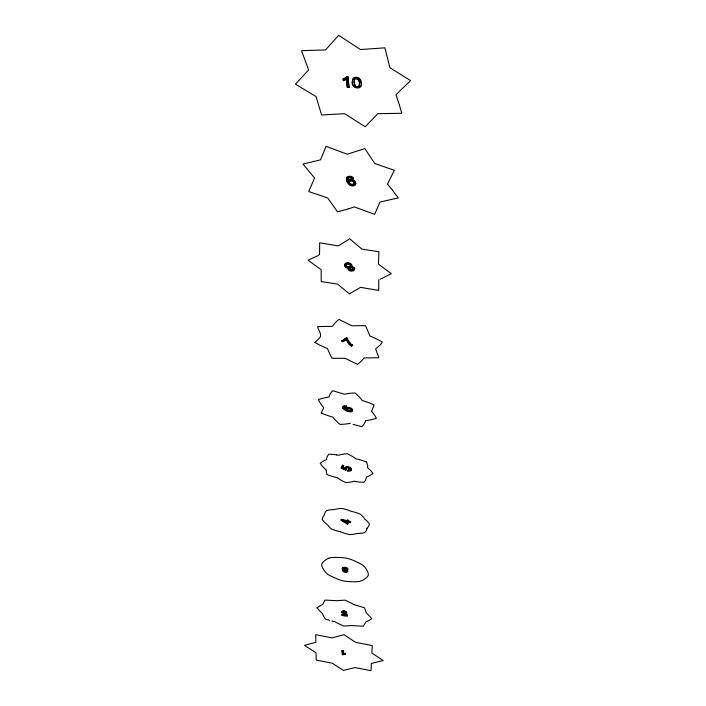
<?xml version="1.0" encoding="UTF-8"?>
<svg xmlns="http://www.w3.org/2000/svg" width="706" height="706" viewBox="0 0 706 706"><rect width="100%" height="100%" fill="white"/><g stroke="black" fill="none" stroke-linecap="round" stroke-linejoin="round"><path stroke-width="1.06" d="M343.178 614.317A4.148 1.889 13.4 0 1 343.893 614.043C350.185 614.141 343.813 609.199 342.675 612.446L341.616 612.217C343.672 607.848 350.732 614.67 343.76 614.564A4.148 1.889 13.4 0 0 343.063 614.838L343.195 614.326L347.308 615.005L347.228 616.003C342.331 616.55 339.674 614.273 343.813 613.426A14.385 6.592 13.6 0 0 345.481 612.94L345.781 611.952L343.637 611.325M341.616 612.217L342.834 611.396M341.739 611.696L342.798 611.925M341.254 519.863L347.255 521.284L343.09 520.313L342.957 520.869L347.864 523.578L347.731 524.126L341.157 520.331L341.386 519.307L348.429 520.896M347.731 524.126L348.57 520.34L347.529 520.093L346.814 523.322L341.289 519.784M348.57 520.34L348.173 522.105L350.388 522.625L350.644 521.505L348.429 520.975M342.154 650.5L342.357 654.727L343.107 654.33L342.481 654.224L342.154 650.5L343.142 650.667L343.275 654.074A6.23 2.7 13.2 0 1 345.199 653.88M345.305 653.359L345.225 654.303L345.305 653.359A6.23 2.7 13.2 0 0 343.39 653.571M343.275 654.074L343.142 650.667M342.357 654.727L342.481 654.224M347.308 615.005L347.228 616.003M345.799 569.495L345.552 570.474C345.305 567.845 341.042 569.186 345.666 570.033M346.708 569.389C346.672 565.162 338.589 569.442 343.84 569.433C338.836 567.042 348.446 565.885 347.767 569.513L343.372 568.127L345.816 567.977L347.767 569.513M347.776 571.03C346.39 572.822 345.375 570.677 347.776 571.03C347.078 574.455 339.63 570.439 343.84 569.433M350.644 521.505L350.511 522.052L348.296 521.531L350.52 522.078L350.388 522.625M347.529 520.093L347.131 521.858L342.957 520.869M346.69 523.887L346.946 522.767L343.09 520.313M341.157 520.331L341.386 519.307M347.881 470.373L347.74 470.937C347.996 469.455 353.185 469.702 348.623 467.628C346.575 466.719 345.305 468.096 346.24 469.684L345.808 470.187L341.21 468.149L342.613 465.201L343.725 465.563L342.569 468.043L344.969 469.128C344.069 465.651 349.302 466.348 350.864 468.069M348.102 469.719C355.118 472.005 344.034 464.354 346.24 469.684M345.808 470.187L346.381 469.119M358.992 86.547L359.46 84.42M341.21 468.149L342.613 465.201M342.569 468.043L343.725 465.563M344.784 407.115C341.527 407.194 346.187 411.245 346.293 409.418A2.903 1.633 14.2 0 1 345.975 408.73A3.045 1.703 14.2 0 1 346.275 407.874L346.602 407.627A2.806 1.571 14.3 0 1 347.484 407.344A3.318 1.862 14.2 0 1 348.049 407.3A3.098 1.739 14.2 0 1 349.285 407.441L350.564 407.891A3.998 2.242 14.2 0 1 352.109 408.942L352.223 409.074A3.053 1.712 14.2 0 1 352.347 410.645L351.623 411.174A3.115 1.747 14.2 0 1 350.776 411.386L346.275 410.292L342.701 407.591A3.027 1.694 14.3 0 1 342.666 406.974L343.645 405.985A2.639 1.483 14.3 0 1 345.481 405.853L346.567 406.153L345.949 407.344A2.533 1.421 14.3 0 0 344.775 407.097M345.949 407.344L346.567 406.153M351.332 346.249L352.382 345.11L351.332 346.249A16.123 9.646 14.4 0 1 346.469 339.727M342.86 341.775L346.478 339.118L342.86 341.775L341.836 341.086L346.575 337.759L347.396 338.315A17.879 10.714 14.3 0 0 350.432 343.292M350.273 343.901A17.888 10.714 14.3 0 1 347.211 338.924L347.396 338.315M341.836 341.086L346.575 337.759M351.129 267.195C355.197 262.685 342.322 260.593 345.11 266.021C346.275 267.821 349.673 266.674 348.058 269.065C348.711 270.945 351.261 271.501 352.991 270.928C355.33 270.548 354.421 267.636 352.541 267.371C350.044 267.795 353.097 265.35 350.688 264.353C345.772 260.011 341.527 268.368 348.535 268.042M348.199 181.292C346.011 176.624 350.926 177.93 353.185 178.689L353.362 178.044L352.32 176.985A3.115 2.118 16.4 0 0 350.335 176.244L348.164 176.429A3.874 2.63 16.4 0 0 346.672 177.577L346.937 180.665A19.591 13.326 15.9 0 0 347.52 181.866L349.505 184.248M351.103 185.025A4.077 2.762 16.3 0 0 353.371 185.237L354.403 184.998A3.601 2.436 16.3 0 0 355.171 184.54A3.98 2.692 16.3 0 0 355.674 183.878A3.812 2.577 16.3 0 0 355.833 183.083L354.659 180.71A3.707 2.506 16.3 0 0 353.459 179.88A3.927 2.656 16.3 0 0 352.771 179.598A3.398 2.303 16.3 0 0 351.359 179.35A3.927 2.656 16.3 0 0 350.441 179.412A3.468 2.347 16.3 0 0 349.232 179.889A3.601 2.436 16.3 0 0 348.49 180.86L348.305 181.486A3.601 2.436 16.3 0 1 349.055 180.533A3.468 2.347 16.3 0 1 350.264 180.048A3.927 2.656 16.3 0 1 351.182 179.986A3.398 2.303 16.3 0 1 352.585 180.242A3.927 2.656 16.3 0 1 353.282 180.524A3.707 2.506 16.3 0 1 354.483 181.354L355.656 183.728A3.812 2.577 16.3 0 1 355.497 184.522A3.98 2.692 16.3 0 1 354.994 185.184A3.601 2.436 16.3 0 1 354.218 185.634L353.194 185.881A4.077 2.762 16.3 0 1 350.917 185.66A3.989 2.692 16.3 0 1 349.329 184.884L347.343 182.501A19.591 13.326 15.9 0 1 346.761 181.31L346.496 178.212A3.874 2.63 16.4 0 1 347.987 177.065L350.15 176.879A3.115 2.118 16.4 0 1 352.144 177.621L353.185 178.689M351.879 178.945C351.87 175.459 345.755 177.577 348.385 180.648M321.265 412.948L323.542 408.174L323.216 406.991A46.931 26.651 14 0 1 318.353 399.57A54.477 30.067 14 0 1 328.908 397.09A42.342 23.916 13.7 0 1 332.623 390.753A41.213 22.927 14.7 0 1 333.806 391.018L344.378 394.213A43.948 24.551 13.7 0 1 355.074 392.995A55.112 30.746 15.1 0 1 362.346 400.629A41.619 23.104 14 0 1 374.092 404.882A41.919 23.722 14.7 0 1 373.977 405.562L371.48 411.307A43.64 24.207 14.5 0 1 376.377 418.314A56.409 32.229 14.6 0 1 365.682 420.67M347.308 87.306L346.549 78.71L347.308 87.306L348.914 87.438L349.108 86.776L347.89 76.566L346.849 76.486L346.655 77.139L347.696 77.219L347.89 76.566M343.301 80.625L343.354 78.763L343.301 80.625A10.352 7.537 18.7 0 0 346.346 79.363M346.575 571.322L347.652 571.569M346.699 570.792C345.772 571.886 341.589 569.945 345.084 571.657C347.908 572.628 340.186 570.439 343.716 569.963M354.659 78.957L354.227 81.075A20.439 14.914 17 0 0 354.597 83.873L355.445 85.611M354.465 79.619L354.033 81.728A20.448 14.914 17 0 0 354.412 84.526L355.25 86.264M359.177 85.894L359.645 83.767A21.101 15.285 18.5 0 0 359.283 80.969L358.436 79.222A2.356 1.712 17.8 0 0 354.527 78.887M409.356 81.799L395.969 94.745L399.172 104.356M409.427 81.719L410.557 80.59L389.897 67.732L384.92 47.831L360.492 49.552L338.633 35.3L325.501 49.967L301.524 50.655L308.637 70L295.443 84.138L316.014 96.563L321.609 114.981L344.581 113.684L365.258 126.753L377.878 113.675L401.846 113.295L399.34 104.894M348.702 267.415C346.981 274.069 360.89 268.359 351.297 266.568M381.54 278.667L391.292 273.681L378.442 264.088L378.937 251.742L362.054 249.2L349.699 238.787L338.236 245.882L319.668 242.802L319.536 254.31L318.009 255.66L308.081 260.205L321.142 269.71L321.221 281.57L337.468 284.068L349.426 293.828L360.563 287.36L378.672 290.413L378.743 279.682M380.666 278.985L380.146 279.179M348.835 208.747L354.341 206.911L374.621 214.377L379.978 202.004L398.308 197.936L392.271 189.896M348.429 208.87L337.574 211.879L327.734 198.007L308.716 191.538L314.585 178.036L303.042 164.083L320.55 159.838L326.066 146.336L347.228 154.226L364.861 148.595L374.798 163.545L394.372 170.27L387.462 184.142L392.006 189.561M343.698 613.946L341.686 615.067M352.056 178.309L353.362 178.044M350.988 534.521L349.611 534.557A23.404 11.773 13.6 0 1 340.469 531.759M350.988 534.521A22.53 11.322 13.8 0 0 357.148 533.462L358.683 533.454M347.502 86.653L349.108 86.776M346.831 568.851L347.899 568.974M341.81 614.564L347.343 615.482M342.031 651.003L343.019 651.17M336.656 454.867L338.642 455.264A28.77 15.285 13.7 0 1 347.246 453.746A32.785 17.359 14.3 0 1 356.071 458.9A29.255 15.461 13.8 0 1 366.458 462.042M349.161 408.165C340.963 409.621 357.651 413.019 349.135 408.033A3.106 1.739 14.2 0 0 347.899 407.891A3.318 1.862 14.2 0 0 347.334 407.927A2.806 1.571 14.3 0 0 346.452 408.218L346.134 408.465A3.045 1.703 14.2 0 0 345.834 409.321A2.903 1.633 14.2 0 0 346.152 410.01L346.24 410.124M354.05 604.627L364.472 607.778L366.396 613.082L367.773 614.317A50.4 22.724 13.7 0 1 369.547 616.091L371.709 618.685M333.25 621.289L334.856 621.704A46.243 21.251 13.1 0 0 343.707 625.993L348.235 625.807A51.45 23.677 13.8 0 0 351.217 625.525L363.361 626.213L365.937 621.862A46.252 21.295 13.7 0 0 371.727 618.685M332.844 621.183L331.838 620.918M329.684 620.318L328.802 620.071M328.219 619.903C323.286 619.842 324.116 614.617 321.151 612.243A51.662 23.836 13.1 0 1 319.324 610.478L317.047 607.875M353.062 424.35L360.678 426.442A41.945 23.757 13.9 0 0 361.816 426.689A41.848 23.351 14.8 0 0 365.673 420.679M349.452 408.112L350.423 408.474A3.998 2.242 14.2 0 1 351.967 409.533L352.073 409.656A3.053 1.712 14.2 0 1 352.197 411.236L351.473 411.757A3.124 1.747 14.2 0 1 350.626 411.977L346.125 410.883L342.551 408.183A3.027 1.694 14.3 0 1 342.516 407.565L343.495 406.577A2.639 1.483 14.3 0 1 345.331 406.444L346.417 406.744M342.472 465.766L343.584 466.128M341.351 467.584L345.949 469.622M342.71 467.469L345.11 468.555M346.39 409.542C345.005 409.33 342.216 406.771 344.934 406.524A2.533 1.421 14.3 0 1 346.09 406.771M315.008 342.463C320.542 336.709 322.721 337.627 318.071 328.352A63.893 38.645 13.9 0 1 317.691 326.604L332.482 326.304L332.826 325.801A64.44 38.486 13.5 0 1 338.977 319.421L351.994 325.793L363.052 325.678A59.004 34.718 13.9 0 1 365.637 325.828L369.882 335.932L370.756 336.294A62.834 36.597 14.6 0 1 382.352 342.092L380.207 345.066L375.557 348.923L378.345 356.124A58.854 34.497 15.3 0 1 378.743 357.739L364.04 357.933L363.696 358.401A64.184 38.089 15.9 0 1 357.545 364.358L344.96 358.286L334.282 358.321A60.557 36.509 15.6 0 1 331.802 358.163L327.39 348.499L326.525 348.146A65.808 40.127 14.9 0 1 315 342.463M341.995 340.486L343.019 341.166M346.417 338.368L347.237 338.924M326.278 470.24L325.545 469.322A31.038 16.573 13.9 0 1 320.295 463.383M322.342 519.572L322.88 520.375A23.933 12.064 13.8 0 0 327.107 524.505L328.087 525.335A19.9 9.981 13.7 0 0 331.388 528.962L333.117 529.659A23.474 11.825 13.8 0 0 340.46 531.759M344.969 469.128C344.281 466.11 349.479 467.178 350.723 468.643A3.265 1.739 13.9 0 1 350.891 470.664A3.265 1.739 13.9 0 1 347.723 470.99M347.696 77.219L348.914 87.438M342.675 612.446C343.045 610.893 347.123 612.499 345.41 613.417A14.394 6.592 13.6 0 1 343.672 613.929M321.256 412.957A42.581 24.172 14.6 0 0 332.8 417.105A55.765 31.496 13.5 0 0 339.974 424.385A44.39 25.037 14.9 0 0 350.352 423.3M326.366 470.311A28.646 15.117 13.8 0 0 326.984 474.564A29.493 15.717 14.2 0 0 337.159 477.644M337.186 477.644A32.944 17.526 13.7 0 0 345.79 482.595A28.717 15.232 14.2 0 0 354.2 481.192L356.186 481.607A29.131 15.532 13.8 0 0 363.917 482.269A29.228 15.435 14.1 0 0 366.361 477.088A33.094 17.694 14.1 0 0 372.821 473.408M372.839 473.391A28.575 15.073 13.9 0 0 367.561 467.751L367.702 466.648A29.122 15.523 14.2 0 0 366.485 462.051M336.656 454.885A28.867 15.25 14.1 0 0 328.802 454.232A29.528 15.753 13.8 0 0 326.534 459.606M320.295 463.365A32.635 17.2 13.9 0 1 326.534 459.624M358.674 533.445A21.312 10.74 13.6 0 0 364.596 532.615L365.364 531.856A23.404 11.746 13.7 0 0 366.961 528.273M366.943 528.264A23.457 11.834 13.7 0 0 369.335 523.826L368.797 523.04A22.53 11.322 13.7 0 0 364.578 518.945L364.04 518.027A21.348 10.775 13.8 0 0 360.369 514.206L358.613 513.483A23.457 11.799 13.6 0 0 351.103 511.329A23.404 11.781 13.8 0 0 341.73 508.435L340.327 508.505A22.618 11.402 13.7 0 0 334.07 509.653L332.526 509.661A21.268 10.696 13.8 0 0 326.596 510.57L325.863 511.365A23.527 11.87 13.7 0 0 324.425 515.036A23.342 11.72 13.7 0 0 322.28 519.519M354.05 604.636A45.449 20.562 13.7 0 0 344.978 600.179L340.336 600.409A50.611 22.874 13 0 0 337.291 600.718L324.954 600.091L322.571 604.618A45.44 20.527 13.2 0 0 317.038 607.875M359.107 86.617A2.427 1.765 17.7 0 1 355.144 86.317M359.442 84.42A21.109 15.285 18.5 0 0 359.089 81.622L358.242 79.875A2.356 1.712 17.8 0 0 354.333 79.549M359.301 85.956A2.427 1.765 17.7 0 1 355.339 85.655M346.54 78.71A10.352 7.545 18.7 0 1 343.478 79.937M346.928 76.53A8.384 6.107 18.7 0 1 343.284 78.648M346.734 77.192A8.384 6.107 18.7 0 1 343.09 79.301M351.12 185.06A3.98 2.692 16.3 0 1 349.532 184.284M351.526 345.622A16.114 9.646 14.4 0 1 346.628 339.127M352.391 345.11A14.852 8.887 14.4 0 1 350.344 343.319M352.232 345.719A14.852 8.887 14.4 0 1 350.185 343.928M350.785 468.087A3.265 1.739 13.9 0 1 351.032 470.09A3.265 1.739 13.9 0 1 347.864 470.417M345.375 570.439A2.277 1.085 13.5 0 0 344.149 570.386L344.281 569.857A2.268 1.085 13.5 0 1 345.508 569.901M343.063 654.312A5.048 2.189 13.2 0 1 345.384 653.844M342.948 654.815A5.048 2.189 13.2 0 1 345.26 654.356M352.373 81.314C350.194 89.23 364.04 90.809 360.845 82.196C360.792 77.554 352.285 75.807 352.373 81.314M352.568 80.66C350.414 88.727 364.393 90.05 361.004 81.384C360.81 76.83 352.47 75.233 352.568 80.66M371.374 663.481L371.029 670.7L354.924 667.585L343.487 670.426L332.208 663.181L316.173 660.075L316.05 652.803L304.48 645.372L315.864 642.292L315.732 634.703L332.226 637.871L343.998 634.685L355.639 642.363L372.238 645.549L371.877 653.068L383.208 660.542L371.374 663.481M346.796 409.445C351.323 415.393 353.256 406.224 346.796 409.445M328.917 558.208L328.846 558.225A25.981 12.434 13.5 0 0 324.936 560.529A24.525 11.72 13.5 0 0 321.698 564.288A24.904 11.923 13.5 0 0 323.419 569.248A24.525 11.728 13.5 0 0 327.187 573.828L328.14 574.578A27.393 13.14 13.5 0 0 334.141 577.596A24.551 11.755 13.5 0 0 342.701 580.8A24.886 11.914 13.6 0 0 351.923 581.709A25.266 12.099 13.5 0 0 359.883 581.356L360.881 581.029A25.963 12.426 13.6 0 0 364.878 578.823A24.569 11.764 13.6 0 0 368.311 575.152A24.851 11.878 13.6 0 0 366.802 570.192A25.239 12.081 13.6 0 0 363.14 565.471L362.099 564.774A25.928 12.39 13.5 0 0 356.098 561.658A24.534 11.737 13.6 0 0 347.343 558.358A24.869 11.896 13.5 0 0 337.9 557.458A25.204 12.046 13.6 0 0 329.843 557.881L328.978 558.181M342.94 611.387L343.566 611.325L342.94 611.387M349.761 184.081A2.762 1.871 16.3 0 0 354.253 183.842A2.762 1.871 16.3 0 0 350.873 181.045A2.762 1.871 16.3 0 0 349.761 184.081M349.938 183.436A2.762 1.871 16.3 0 0 354.43 183.207A2.762 1.871 16.3 0 0 351.058 180.401A2.762 1.871 16.3 0 0 349.938 183.436M346.531 266.709A2.427 1.536 15.4 0 0 350.423 266.444A2.427 1.536 15.4 0 0 347.326 264.159A2.427 1.536 15.4 0 0 346.531 266.709M346.699 266.083A2.427 1.536 15.4 0 0 350.591 265.827A2.427 1.536 15.4 0 0 347.493 263.541A2.427 1.536 15.4 0 0 346.699 266.083M350.017 269.824A1.906 1.2 15.3 0 0 353.062 269.595A1.906 1.2 15.3 0 0 350.608 267.821A1.906 1.2 15.3 0 0 350.017 269.824M350.185 269.198A1.906 1.209 15.3 0 0 353.229 268.968A1.906 1.209 15.3 0 0 350.776 267.195A1.906 1.209 15.3 0 0 350.185 269.198"/></g></svg>
